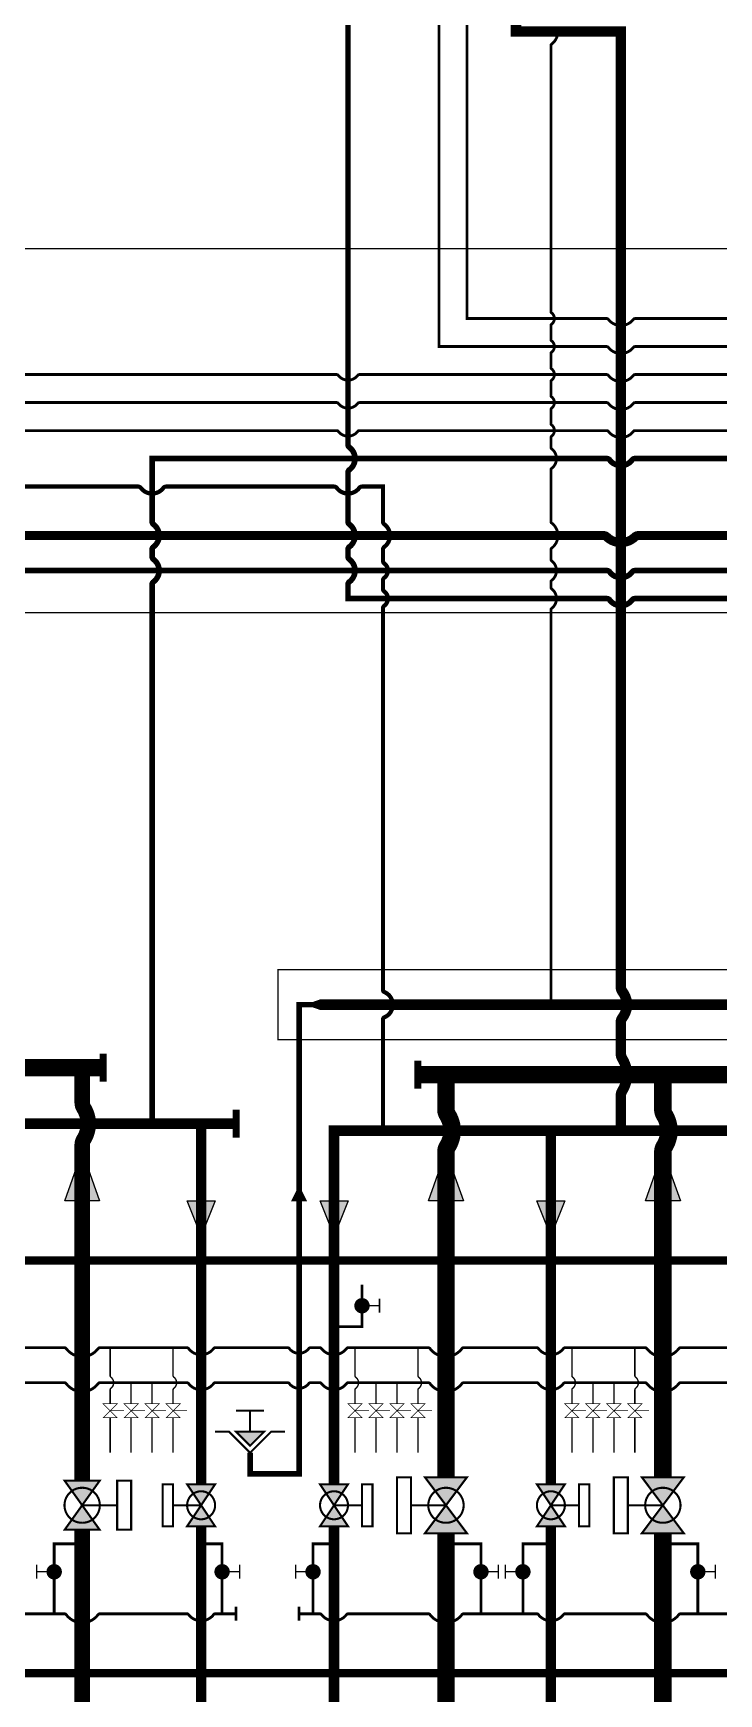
# Model space of a CAD drawing. Header units: millimetres. Extents: x 0 to 2500, y 0 to 1760.
# Drawn here: x 243 to 341, y 453.6 to 690.8 of the extents above; entities that cross this region are included whole.
import ezdxf

# ---------------------------------------------------------------- set-up
doc = ezdxf.new("R2010")
doc.units = ezdxf.units.MM
doc.linetypes.add('ACAD_ISO03W100', pattern=[30, 12, -18])
doc.linetypes.add('ACAD_ISO04W100', pattern=[30, 24, -3, 0, -3])
for name, color, linetype in [('Клапаны донные', 7, 'Continuous'), ('Краны 25', 7, 'Continuous'), ('Краны шар.пн.прив.200', 7, 'Continuous'), ('Краны шар.пн.прив.300', 7, 'Continuous'), ('Краны шар.пн.прив.400', 7, 'Continuous'), ('Площадки', 7, 'Continuous'), ('Став ручн.', 7, 'Continuous'), ('Трубы 108', 7, 'Continuous'), ('Трубы 159', 7, 'Continuous'), ('Трубы 219', 7, 'Continuous'), ('Трубы 32', 7, 'Continuous'), ('Трубы 325', 7, 'Continuous'), ('Трубы 426', 7, 'Continuous'), ('Трубы 57', 7, 'Continuous'), ('Трубы 89', 7, 'Continuous'), ('Штрих пункт.', 7, 'ACAD_ISO04W100')]:
    doc.layers.add(name, color=color, linetype=linetype)

# ---------------------------------------------------------------- blocks, each defined once
blk = doc.blocks.new('Стрелка 219')
at = {"layer": 'Трубы 219'}
blk.add_hatch(color=256, dxfattribs=at).paths.add_polyline_path([(0, -2), (5, 0), (0, 2)])
blk.add_lwpolyline([(0, -2), (0, 2), (5, 0)], close=True, dxfattribs=at)
blk = doc.blocks.new('Заглушка 57')
at = {"layer": 'Трубы 57', "const_width": 0.4}
blk.add_lwpolyline([(0, 1), (0, -1)], dxfattribs=at)
blk = doc.blocks.new('Став штр.')
at = {"layer": 'Став ручн.', "const_width": 0.1}
blk.add_lwpolyline([(2, -1), (2, 1), (0, -1), (0, 1)], close=True, dxfattribs=at)
blk.add_lwpolyline([(1, 0), (1, 2)], dxfattribs=at)
blk = doc.blocks.new('Кран 25')
blk.add_hatch(color=256).paths.add_polyline_path([(1, 1, 1), (-1, 1, 1)])
at = {"layer": 'Краны 25', "const_width": 0.2}
for points in [[(-2.5, 2), (-2.5, 0)], [(-1, 1), (-2.5, 1)]]:
    blk.add_lwpolyline(points, dxfattribs=at)
blk.add_lwpolyline([(-1, 1, 1), (1, 1, 1), (-1, 1, 0)], format="xyb", dxfattribs=at)
blk = doc.blocks.new('Кран шар.пн.прив.300')
at = {"layer": 'Краны шар.пн.прив.300'}
h = blk.add_hatch(color=256, dxfattribs=at)
h.paths.add_polyline_path([(0, 2.5), (0, -2.5), (3.5, 0)])
h.paths.add_polyline_path([(7, 2.5), (3.5, 0), (7, -2.5)])
at = {"layer": 'Краны шар.пн.прив.300', "const_width": 0.3}
for points in [[(0, 5), (7, 5), (7, 7), (0, 7)], [(7, -2.5), (7, 2.5), (0, -2.5), (0, 2.5)]]:
    blk.add_lwpolyline(points, close=True, dxfattribs=at)
blk.add_lwpolyline([(3.5, 0), (3.5, 5)], dxfattribs=at)
blk.add_lwpolyline([(1, 0, 1.010551), (6, 0, 1.010551), (1, 0, 1)], format="xyb", dxfattribs=at)
blk = doc.blocks.new('Кран шар.пн.прив.200')
at = {"layer": 'Краны шар.пн.прив.200'}
h = blk.add_hatch(color=256, dxfattribs=at)
h.paths.add_polyline_path([(0, -2), (3, 0), (0, 2)])
h.paths.add_polyline_path([(6, 2), (3, 0), (6, -2)])
at = {"layer": 'Краны шар.пн.прив.200', "const_width": 0.3}
for points in [[(0, 4), (6, 4), (6, 5.5), (0, 5.5)], [(0, 2), (0, -2), (6, 2), (6, -2)]]:
    blk.add_lwpolyline(points, close=True, dxfattribs=at)
blk.add_lwpolyline([(3, 0), (3, 4)], dxfattribs=at)
blk.add_lwpolyline([(3, 2, 1), (3, -2, 1), (3, 2, 1)], format="xyb", dxfattribs=at)
blk = doc.blocks.new('Клапан донный руч.')
at = {"layer": 'Клапаны донные'}
blk.add_hatch(color=256, dxfattribs=at).paths.add_polyline_path([(0, 1), (2, 3), (-2, 3)])
at = {"layer": 'Клапаны донные', "const_width": 0.3}
for points in [[(-2, 6), (2, 6)], [(0, 3), (0, 6)], [(0, 0), (-3, 3), (-5, 3)], [(0, 0), (3, 3), (5, 3)]]:
    blk.add_lwpolyline(points, dxfattribs=at)
blk.add_lwpolyline([(0, 1), (2, 3), (-2, 3)], close=True, dxfattribs=at)
blk = doc.blocks.new('Стрелка 426')
at = {"layer": 'Трубы 426'}
blk.add_hatch(color=256, dxfattribs=at).paths.add_polyline_path([(0, 2.5), (-7, 0), (0, -2.5)])
blk.add_lwpolyline([(0, 2.5), (0, -2.5), (-7, 0)], close=True, dxfattribs=at)
blk = doc.blocks.new('Стрелка 108')
at = {"layer": 'Трубы 108'}
h = blk.add_hatch(color=256, dxfattribs=at)
h.paths.add_polyline_path([(0, 0), (1, 0), (0, 2)])
h.paths.add_polyline_path([(-1, 0), (0, 0), (0, 2)])
at = {"layer": 'Трубы 108', "const_width": 0.2}
blk.add_lwpolyline([(1, 0), (-1, 0), (0, 2)], close=True, dxfattribs=at)
blk = doc.blocks.new('Стрелка 325')
at = {"layer": 'Трубы 325'}
blk.add_hatch(color=256, dxfattribs=at).paths.add_polyline_path([(2.5, 0), (0, 7), (-2.5, 0)])
blk.add_lwpolyline([(2.5, 0), (-2.5, 0), (0, 7)], close=True, dxfattribs=at)
blk = doc.blocks.new('Кран шар.пн.прив.400')
at = {"layer": 'Краны шар.пн.прив.400'}
h = blk.add_hatch(color=256, dxfattribs=at)
h.paths.add_polyline_path([(4, 0), (0, 3), (0, -3)])
h.paths.add_polyline_path([(8, 3), (4, 0), (8, -3)])
at = {"layer": 'Краны шар.пн.прив.400', "const_width": 0.3}
for points in [[(0, 5), (8, 5), (8, 7), (0, 7)], [(0, -3), (0, 3), (8, -3), (8, 3)]]:
    blk.add_lwpolyline(points, close=True, dxfattribs=at)
blk.add_lwpolyline([(4, 0), (4, 5)], dxfattribs=at)
blk.add_lwpolyline([(1.5, 0, 1.010551), (6.5, 0, 1.010551), (1.5, 0, 0.720759)], format="xyb", dxfattribs=at)

msp = doc.modelspace()

# ---------------------------------------------------------------- linework, layer by layer
at = {"layer": 'Площадки'}
for points in [[(125, 516), (489, 516), (489, 456), (125, 456)], [(488, 457), (126, 457), (126, 515), (488, 515)]]:
    msp.add_lwpolyline(points, close=True, dxfattribs=at)
at = {"layer": 'Площадки', "linetype": 'ACAD_ISO03W100', "ltscale": 1.5, "const_width": 1}
msp.add_lwpolyline([(125.5, 515.5), (488.5, 515.5), (488.5, 456.5), (125.5, 456.5)], close=True, dxfattribs=at)
at = {"layer": 'Трубы 108'}
for points in [[(288, 712.6, 0.8, 0.8, 0), (288, 632, 0.8, 0.8, 0.236068), (288.2, 631.6, 0.8, 0.8, -0.236068), (289, 630, 0.8, 0.8, -0.236068), (288.2, 628.4, 0.8, 0.8, 0.236068), (288, 628, 0.8, 0.8, 0), (288, 621, 0.8, 0.8, 0.236068), (288.2, 620.6, 0.8, 0.8, -0.236068), (289, 619, 0.8, 0.8, -0.236068), (288.2, 617.4, 0.8, 0.8, 0.236068), (288, 617, 0.8, 0.8, 0), (288, 616, 0.8, 0.8, 0.236068), (288.2, 615.6, 0.8, 0.8, -0.236068), (289, 614, 0.8, 0.8, -0.236068), (288.2, 612.4, 0.8, 0.8, 0.236068), (288, 612, 0.8, 0.8, 0), (288, 610, 0.8, 0.8, 0), (325, 610, 0.8, 0.8, -0.236068), (325.4, 609.8, 0.8, 0.8, 0.236068), (327, 609, 0.8, 0.8, 0.236068), (328.6, 609.8, 0.8, 0.8, -0.236068), (329, 610, 0.8, 0.8, 0), (377, 610, 0.8, 0.8, -0.236068)], [(260, 535, 0.8, 0.8, 0), (260, 612, 0.8, 0.8, -0.236068), (260.2, 612.4, 0.8, 0.8, 0.236068), (261, 614, 0.8, 0.8, 0.236068), (260.2, 615.6, 0.8, 0.8, -0.236068), (260, 616, 0.8, 0.8, 0), (260, 617, 0.8, 0.8, -0.236068), (260.2, 617.4, 0.8, 0.8, 0.236068), (261, 619, 0.8, 0.8, 0.236068), (260.2, 620.6, 0.8, 0.8, -0.236068), (260, 621, 0.8, 0.8, 0), (260, 630, 0.8, 0.8, 0), (325, 630, 0.8, 0.8, -0.236068), (325.4, 629.8, 0.8, 0.8, 0.236068), (327, 629, 0.8, 0.8, 0.236068), (328.6, 629.8, 0.8, 0.8, -0.236068), (329, 630, 0.8, 0.8, 0), (501, 630, 0.8, 0.8, 0), (501, 655, 0.8, 0.8, 0), (589.5, 655, 0.8, 0.8, 0)], [(515, 614, 0.8, 0.8, 0), (329, 614, 0.8, 0.8, 0.236068), (328.6, 613.8, 0.8, 0.8, -0.236068), (327, 613, 0.8, 0.8, -0.236068), (325.4, 613.8, 0.8, 0.8, 0.236068), (325, 614, 0.8, 0.8, 0), (233.5, 614, 0.8, 0.8, 0.192582)]]:
    msp.add_lwpolyline(points, format="xyseb", dxfattribs=at)
at = {"layer": 'Трубы 108', "const_width": 0.8}
msp.add_lwpolyline([(283, 552), (281, 552), (281, 485), (274, 485), (274, 488)], dxfattribs=at)
at = {"layer": 'Трубы 159', "const_width": 1.3}
msp.add_lwpolyline([(379, 619), (329.5, 619, 0.192582), (329, 618.8, -0.192582), (327, 618, -0.192582), (325, 618.8, 0.192582), (324.5, 619), (233.5, 619, 0.192582)], format="xyb", dxfattribs=at)
at = {"layer": 'Трубы 219'}
for points in [[(327, 534, 1.5, 1.5, 0), (327, 539, 1.5, 1.5, -0.140055), (327.2, 539.7, 1.5, 1.5, 0.131327), (327.9, 542, 1.5, 1.5, 0.131327), (327.2, 544.3, 1.5, 1.5, -0.140055), (327, 545, 1.5, 1.5, 0), (327, 549.5, 1.5, 1.5, -0.162278), (327.2, 550.1, 1.5, 1.5, 0.146286), (327.9, 552, 1.5, 1.5, 0.146286), (327.2, 553.9, 1.5, 1.5, -0.162278), (327, 554.5, 1.5, 1.5, 0), (327, 691, 1.5, 1.5, 0), (312, 691, 1.5, 1.5, 0), (312, 731, 1.5, 1.5, 0)], [(283, 552, 0.8, 1.5, 0), (284, 552, 1.5, 1.5, 0), (390.5, 552, 1.5, 1.5, -0.162278), (391.1, 551.8, 1.5, 1.5, 0.146286), (393, 551.1, 1.5, 1.5, 0.146286), (394.9, 551.8, 1.5, 1.5, -0.162278), (395.5, 552, 1.5, 1.5, 0), (1057, 552, 0, 0, 0)], [(286, 483.5, 1.5, 1.5, 0), (286, 534, 1.5, 1.5, 0), (411, 534, 0, 0, 0)], [(317, 483.5, 1.5, 1.5, 0), (317, 534, 0, 0, 0)], [(498, 261, 1.5, 1.5, 0), (498, 410, 1.5, 1.5, 0), (286, 410, 1.5, 1.5, 0), (286, 477.5, 1.5, 1.5, 0)], [(512, 261, 1.5, 1.5, 0), (512, 424, 1.5, 1.5, 0), (317, 424, 1.5, 1.5, 0), (317, 477.5, 1.5, 1.5, 0)]]:
    msp.add_lwpolyline(points, format="xyseb", dxfattribs=at)
for points, const_width in [([(272, 533), (272, 535), (272, 537)], 1), ([(142, 535), (272, 535)], 1.5), ([(267, 483.5), (267, 535)], 1.5), ([(332, 217), (332, 377), (248, 377), (248, 444), (267, 444), (267, 477.5)], 1.5)]:
    msp.add_lwpolyline(points, dxfattribs=dict(at, const_width=const_width))
at = {"layer": 'Трубы 32'}
for points in [[(254, 503, 0.2, 0.2, 0), (254, 499, 0.2, 0.2, 0.236068), (254.1, 498.8, 0.2, 0.2, -0.236068), (254.5, 498, 0.2, 0.2, -0.236068), (254.1, 497.2, 0.2, 0.2, 0.236068), (254, 497, 0.2, 0.2, 0), (254, 495, 0, 0, 0)], [(263, 503, 0.2, 0.2, 0), (263, 499, 0.2, 0.2, 0.236068), (263.1, 498.8, 0.2, 0.2, -0.236068), (263.5, 498, 0.2, 0.2, -0.236068), (263.1, 497.2, 0.2, 0.2, 0.236068), (263, 497, 0.2, 0.2, 0), (263, 495, 0, 0, 0)], [(289, 503, 0.2, 0.2, 0), (289, 499, 0.2, 0.2, 0.236068), (289.1, 498.8, 0.2, 0.2, -0.236068), (289.5, 498, 0.2, 0.2, -0.236068), (289.1, 497.2, 0.2, 0.2, 0.236068), (289, 497, 0.2, 0.2, 0), (289, 495, 0, 0, 0)], [(298, 503, 0.2, 0.2, 0), (298, 499, 0.2, 0.2, 0.236068), (298.1, 498.8, 0.2, 0.2, -0.236068), (298.5, 498, 0.2, 0.2, -0.236068), (298.1, 497.2, 0.2, 0.2, 0.236068), (298, 497, 0.2, 0.2, 0), (298, 495, 0, 0, 0)], [(320, 503, 0.2, 0.2, 0), (320, 499, 0.2, 0.2, 0.236068), (320.1, 498.8, 0.2, 0.2, -0.236068), (320.5, 498, 0.2, 0.2, -0.236068), (320.1, 497.2, 0.2, 0.2, 0.236068), (320, 497, 0.2, 0.2, 0), (320, 495, 0, 0, 0)], [(329, 503, 0.2, 0.2, 0), (329, 499, 0.2, 0.2, 0.236068), (329.1, 498.8, 0.2, 0.2, -0.236068), (329.5, 498, 0.2, 0.2, -0.236068), (329.1, 497.2, 0.2, 0.2, 0.236068), (329, 497, 0.2, 0.2, 0), (329, 495, 0, 0, 0)]]:
    msp.add_lwpolyline(points, format="xyseb", dxfattribs=at)
at = {"layer": 'Трубы 32', "const_width": 0.2}
for points in [[(257, 498), (257, 495), (257, 495)], [(260, 498), (260, 495), (260, 495)], [(292, 498), (292, 495), (292, 495)], [(295, 498), (295, 495), (295, 495)], [(323, 498), (323, 495), (323, 495)], [(326, 498), (326, 495), (326, 495)], [(254, 488), (254, 493)], [(257, 488), (257, 493)], [(260, 488), (260, 493)], [(263, 488), (263, 493)], [(289, 488), (289, 493)], [(292, 488), (292, 493)], [(295, 488), (295, 493)], [(298, 488), (298, 493)], [(320, 488), (320, 493)], [(323, 488), (323, 493)], [(326, 488), (326, 493)], [(329, 488), (329, 493)]]:
    msp.add_lwpolyline(points, dxfattribs=at)
at = {"layer": 'Трубы 325'}
for points in [[(250, 484, 2.2, 2.2, 0), (250, 532, 2.2, 2.2, -0.140055), (250.2, 532.7, 2.2, 2.2, 0.131327), (250.9, 535, 2.2, 2.2, 0.131327), (250.2, 537.3, 2.2, 2.2, -0.140055), (250, 538, 2.2, 2.2, 0), (250, 543, 0, 0, 0)], [(326, 217, 2.2, 2.2, 0), (326, 371, 2.2, 2.2, 0), (242, 371, 2.2, 2.2, 0), (242, 449, 2.2, 2.2, 0), (250, 449, 2.2, 2.2, 0), (250, 477, 2.2, 2.2, 0)]]:
    msp.add_lwpolyline(points, format="xyseb", dxfattribs=at)
at = {"layer": 'Трубы 426'}
for points, const_width in [([(178, 543), (253, 543)], 2.5), ([(253, 545), (253, 543), (253, 541)], 1), ([(298, 542), (387, 542)], 2.5), ([(298, 544), (298, 542), (298, 540)], 1)]:
    msp.add_lwpolyline(points, dxfattribs=dict(at, const_width=const_width))
for points in [[(302, 484.5, 2.5, 2.5, 0), (302, 531, 2.5, 2.5, -0.140055), (302.2, 531.7, 2.5, 2.5, 0.131327), (302.9, 534, 2.5, 2.5, 0.131327), (302.2, 536.3, 2.5, 2.5, -0.140055), (302, 537, 2.5, 2.5, 0), (302, 542, 0, 0, 0)], [(333, 484.5, 2.5, 2.5, 0), (333, 531, 2.5, 2.5, -0.140055), (333.2, 531.7, 2.5, 2.5, 0.131327), (333.9, 534, 2.5, 2.5, 0.131327), (333.2, 536.3, 2.5, 2.5, -0.140055), (333, 537, 2.5, 2.5, 0), (333, 542, 0, 0, 0)], [(505, 261, 2.5, 2.5, 0), (505, 417, 2.5, 2.5, 0), (302, 417, 2.5, 2.5, 0), (302, 476.5, 2.5, 2.5, 0)], [(519, 261, 2.5, 2.5, 0), (519, 431, 2.5, 2.5, 0), (333, 431, 2.5, 2.5, 0), (333, 476.5, 2.5, 2.5, 0)]]:
    msp.add_lwpolyline(points, format="xyseb", dxfattribs=at)
at = {"layer": 'Трубы 57'}
for points in [[(515.4, 679, 0.4, 0.4, 0), (486, 679, 0.4, 0.4, 0), (486, 650, 0.4, 0.4, 0), (435.6, 650, 0.4, 0.4, 0.236068), (435.4, 649.9, 0.4, 0.4, -0.236068), (434, 649.2, 0.4, 0.4, -0.236068), (432.6, 649.9, 0.4, 0.4, 0.236068), (432.4, 650, 0.4, 0.4, 0), (430.6, 650, 0.4, 0.4, 0.236068), (430.4, 649.9, 0.4, 0.4, -0.236068), (429, 649.2, 0.4, 0.4, -0.236068), (427.6, 649.9, 0.4, 0.4, 0.236068), (427.4, 650, 0.4, 0.4, 0), (329, 650, 0.4, 0.4, 0.236068), (328.8, 649.9, 0.4, 0.4, -0.236068), (327, 649, 0.4, 0.4, -0.236068), (325.2, 649.9, 0.4, 0.4, 0.236068), (325, 650, 0.4, 0.4, 0), (305, 650, 0.4, 0.4, 0), (305, 720, 0, 0, 0)], [(515.4, 675, 0.4, 0.4, 0), (489, 675, 0.4, 0.4, 0), (489, 646, 0.4, 0.4, 0), (435.6, 646, 0.4, 0.4, 0.236068), (435.4, 645.9, 0.4, 0.4, -0.236068), (434, 645.2, 0.4, 0.4, -0.236068), (432.6, 645.9, 0.4, 0.4, 0.236068), (432.4, 646, 0.4, 0.4, 0), (430.6, 646, 0.4, 0.4, 0.236068), (430.4, 645.9, 0.4, 0.4, -0.236068), (429, 645.2, 0.4, 0.4, -0.236068), (427.6, 645.9, 0.4, 0.4, 0.236068), (427.4, 646, 0.4, 0.4, 0), (329, 646, 0.4, 0.4, 0.236068), (328.8, 645.9, 0.4, 0.4, -0.236068), (327, 645, 0.4, 0.4, -0.236068), (325.2, 645.9, 0.4, 0.4, 0.236068), (325, 646, 0.4, 0.4, 0), (301, 646, 0.4, 0.4, 0), (301, 717, 0, 0, 0)], [(317, 552, 0.4, 0.4, 0), (317, 608.4, 0.4, 0.4, -0.236068), (317.1, 608.6, 0.4, 0.4, 0.236068), (317.8, 610, 0.4, 0.4, 0.236068), (317.1, 611.4, 0.4, 0.4, -0.236068), (317, 611.6, 0.4, 0.4, 0), (317, 612.4, 0.4, 0.4, -0.236068), (317.1, 612.6, 0.4, 0.4, 0.236068), (317.8, 614, 0.4, 0.4, 0.236068), (317.1, 615.4, 0.4, 0.4, -0.236068), (317, 615.6, 0.4, 0.4, 0), (317, 617, 0.4, 0.4, -0.236068), (317.1, 617.2, 0.4, 0.4, 0.236068), (318, 619, 0.4, 0.4, 0.236068), (317.1, 620.8, 0.4, 0.4, -0.236068), (317, 621, 0.4, 0.4, 0), (317, 628.4, 0.4, 0.4, -0.236068), (317.1, 628.6, 0.4, 0.4, 0.236068), (317.8, 630, 0.4, 0.4, 0.236068), (317.1, 631.4, 0.4, 0.4, -0.236068), (317, 631.6, 0.4, 0.4, 0), (317, 633, 0.4, 0.4, -0.236068), (317.1, 633.2, 0.4, 0.4, 0.236068), (317.5, 634, 0.4, 0.4, 0.236068), (317.1, 634.8, 0.4, 0.4, -0.236068), (317, 635, 0.4, 0.4, 0), (317, 637, 0.4, 0.4, -0.236068), (317.1, 637.2, 0.4, 0.4, 0.236068), (317.5, 638, 0.4, 0.4, 0.236068), (317.1, 638.8, 0.4, 0.4, -0.236068), (317, 639, 0.4, 0.4, 0), (317, 641, 0.4, 0.4, -0.236068), (317.1, 641.2, 0.4, 0.4, 0.236068), (317.5, 642, 0.4, 0.4, 0.236068), (317.1, 642.8, 0.4, 0.4, -0.236068), (317, 643, 0.4, 0.4, 0), (317, 645, 0.4, 0.4, -0.236068), (317.1, 645.2, 0.4, 0.4, 0.236068), (317.5, 646, 0.4, 0.4, 0.236068), (317.1, 646.8, 0.4, 0.4, -0.236068), (317, 647, 0.4, 0.4, 0), (317, 649, 0.4, 0.4, -0.236068), (317.1, 649.2, 0.4, 0.4, 0.236068), (317.5, 650, 0.4, 0.4, 0.236068), (317.1, 650.8, 0.4, 0.4, -0.236068), (317, 651, 0.4, 0.4, 0), (317, 689, 0.4, 0.4, -0.236068), (317.1, 689.2, 0.4, 0.4, 0.236068), (318, 691, 0.4, 0.4, 0.236068)], [(233.5, 642, 0.4, 0.4, 0), (286.4, 642, 0.4, 0.4, -0.236068), (286.6, 641.9, 0.4, 0.4, 0.236068), (288, 641.2, 0.4, 0.4, 0.236068), (289.4, 641.9, 0.4, 0.4, -0.236068), (289.6, 642, 0.4, 0.4, 0), (325, 642, 0.4, 0.4, -0.236068), (325.2, 641.9, 0.4, 0.4, 0.236068), (327, 641, 0.4, 0.4, 0.236068), (328.8, 641.9, 0.4, 0.4, -0.236068), (329, 642, 0.4, 0.4, 0), (427.4, 642, 0.4, 0.4, -0.236068), (427.6, 641.9, 0.4, 0.4, 0.236068), (429, 641.2, 0.4, 0.4, 0.236068), (430.4, 641.9, 0.4, 0.4, -0.236068), (430.6, 642, 0.4, 0.4, 0), (432.4, 642, 0.4, 0.4, -0.236068), (432.6, 641.9, 0.4, 0.4, 0.236068), (434, 641.2, 0.4, 0.4, 0.236068), (435.4, 641.9, 0.4, 0.4, -0.236068), (435.6, 642, 0.4, 0.4, 0), (492, 642, 0.4, 0.4, 0), (492, 671, 0.4, 0.4, 0), (515.4, 671, 0.4, 0.4, 0)], [(515.4, 663, 0.4, 0.4, 0), (495, 663, 0.4, 0.4, 0), (495, 638, 0.4, 0.4, 0), (435.6, 638, 0.4, 0.4, 0.236068), (435.4, 637.9, 0.4, 0.4, -0.236068), (434, 637.2, 0.4, 0.4, -0.236068), (432.6, 637.9, 0.4, 0.4, 0.236068), (432.4, 638, 0.4, 0.4, 0), (430.6, 638, 0.4, 0.4, 0.236068), (430.4, 637.9, 0.4, 0.4, -0.236068), (429, 637.2, 0.4, 0.4, -0.236068), (427.6, 637.9, 0.4, 0.4, 0.236068), (427.4, 638, 0.4, 0.4, 0), (329, 638, 0.4, 0.4, 0.236068), (328.8, 637.9, 0.4, 0.4, -0.236068), (327, 637, 0.4, 0.4, -0.236068), (325.2, 637.9, 0.4, 0.4, 0.236068), (325, 638, 0.4, 0.4, 0), (289.6, 638, 0.4, 0.4, 0.236068), (289.4, 637.9, 0.4, 0.4, -0.236068), (288, 637.2, 0.4, 0.4, -0.236068), (286.6, 637.9, 0.4, 0.4, 0.236068), (286.4, 638, 0.4, 0.4, 0), (233.5, 638, 0.4, 0.4, 0.236068)], [(233.5, 634, 0.4, 0.4, 0), (286.4, 634, 0.4, 0.4, -0.236068), (286.6, 633.9, 0.4, 0.4, 0.236068), (288, 633.2, 0.4, 0.4, 0.236068), (289.4, 633.9, 0.4, 0.4, -0.236068), (289.6, 634, 0.4, 0.4, 0), (325, 634, 0.4, 0.4, -0.236068), (325.2, 633.9, 0.4, 0.4, 0.236068), (327, 633, 0.4, 0.4, 0.236068), (328.8, 633.9, 0.4, 0.4, -0.236068), (329, 634, 0.4, 0.4, 0), (427.4, 634, 0.4, 0.4, -0.236068), (427.6, 633.9, 0.4, 0.4, 0.236068), (429, 633.2, 0.4, 0.4, 0.236068), (430.4, 633.9, 0.4, 0.4, -0.236068), (430.6, 634, 0.4, 0.4, 0), (432.4, 634, 0.4, 0.4, -0.236068), (432.6, 633.9, 0.4, 0.4, 0.236068), (434, 633.2, 0.4, 0.4, 0.236068), (435.4, 633.9, 0.4, 0.4, -0.236068), (435.6, 634, 0.4, 0.4, 0), (498, 634, 0.4, 0.4, 0), (498, 659, 0.4, 0.4, 0), (515.4, 659, 0.4, 0.4, 0)], [(238, 498, 0.4, 0.4, 0), (247.5, 498, 0.4, 0.4, -0.236068), (247.7, 497.9, 0.4, 0.4, 0.226986), (250, 496.7, 0.4, 0.4, 0.226986), (252.3, 497.9, 0.4, 0.4, -0.236068), (252.5, 498, 0.4, 0.4, 0), (265, 498, 0.4, 0.4, -0.236068), (265.2, 497.9, 0.4, 0.4, 0.236068), (267, 497, 0.4, 0.4, 0.236068), (268.8, 497.9, 0.4, 0.4, -0.236068), (269, 498, 0.4, 0.4, 0), (279.4, 498, 0.4, 0.4, -0.236068), (279.6, 497.9, 0.4, 0.4, 0.236068), (281, 497.2, 0.4, 0.4, 0.236068), (282.4, 497.9, 0.4, 0.4, -0.236068), (282.6, 498, 0.4, 0.4, 0), (284, 498, 0.4, 0.4, -0.236068), (284.2, 497.9, 0.4, 0.4, 0.236068), (286, 497, 0.4, 0.4, 0.236068), (287.8, 497.9, 0.4, 0.4, -0.236068), (288, 498, 0.4, 0.4, 0), (299.5, 498, 0.4, 0.4, -0.236068), (299.7, 497.9, 0.4, 0.4, 0.226986), (302, 496.7, 0.4, 0.4, 0.226986), (304.3, 497.9, 0.4, 0.4, -0.236068), (304.5, 498, 0.4, 0.4, 0), (315, 498, 0.4, 0.4, -0.236068), (315.2, 497.9, 0.4, 0.4, 0.236068), (317, 497, 0.4, 0.4, 0.236068), (318.8, 497.9, 0.4, 0.4, -0.236068), (319, 498, 0.4, 0.4, 0), (330.5, 498, 0.4, 0.4, -0.236068), (330.7, 497.9, 0.4, 0.4, 0.226986), (333, 496.7, 0.4, 0.4, 0.226986), (335.3, 497.9, 0.4, 0.4, -0.236068), (335.5, 498, 0.4, 0.4, 0), (346, 498, 0.4, 0.4, -0.236068)], [(238, 465, 0.4, 0.4, 0), (247.5, 465, 0.4, 0.4, -0.236068), (247.7, 464.9, 0.4, 0.4, 0.226986), (250, 463.7, 0.4, 0.4, 0.226986), (252.3, 464.9, 0.4, 0.4, -0.236068), (252.5, 465, 0.4, 0.4, 0), (265, 465, 0.4, 0.4, -0.236068), (265.2, 464.9, 0.4, 0.4, 0.236068), (267, 464, 0.4, 0.4, 0.236068), (268.8, 464.9, 0.4, 0.4, -0.236068), (269, 465, 0.4, 0.4, 0), (272, 465, 0, 0, 0)], [(281, 465, 0.4, 0.4, 0), (284, 465, 0.4, 0.4, -0.236068), (284.2, 464.9, 0.4, 0.4, 0.236068), (286, 464, 0.4, 0.4, 0.236068), (287.8, 464.9, 0.4, 0.4, -0.236068), (288, 465, 0.4, 0.4, 0), (299.5, 465, 0.4, 0.4, -0.236068), (299.7, 464.9, 0.4, 0.4, 0.226986), (302, 463.7, 0.4, 0.4, 0.226986), (304.3, 464.9, 0.4, 0.4, -0.236068), (304.5, 465, 0.4, 0.4, 0), (315, 465, 0.4, 0.4, -0.236068), (315.2, 464.9, 0.4, 0.4, 0.236068), (317, 464, 0.4, 0.4, 0.236068), (318.8, 464.9, 0.4, 0.4, -0.236068), (319, 465, 0.4, 0.4, 0), (330.5, 465, 0.4, 0.4, -0.236068), (330.7, 464.9, 0.4, 0.4, 0.226986), (333, 463.7, 0.4, 0.4, 0.226986), (335.3, 464.9, 0.4, 0.4, -0.236068), (335.5, 465, 0.4, 0.4, 0), (346, 465, 0.4, 0.4, -0.236068)]]:
    msp.add_lwpolyline(points, format="xyseb", dxfattribs=at)
at = {"layer": 'Трубы 57', "const_width": 0.4}
for points in [[(286, 506), (290, 506), (290, 512)], [(250, 475), (246, 475), (246, 465)], [(267, 475), (270, 475), (270, 465)], [(286, 475), (283, 475), (283, 465)], [(303, 475), (307, 475), (307, 465)], [(317, 475), (313, 475), (313, 465)], [(334, 475), (338, 475), (338, 465)]]:
    msp.add_lwpolyline(points, dxfattribs=at)
msp.add_lwpolyline([(238, 503), (247.5, 503, -0.236068), (247.7, 502.9, 0.226986), (250, 501.7, 0.226986), (252.3, 502.9, -0.236068), (252.5, 503), (265, 503, -0.236068), (265.2, 502.9, 0.236068), (267, 502, 0.236068), (268.8, 502.9, -0.236068), (269, 503), (279.4, 503, -0.236068), (279.6, 502.9, 0.236068), (281, 502.2, 0.236068), (282.4, 502.9, -0.236068), (282.6, 503), (284, 503, -0.236068), (284.2, 502.9, 0.236068), (286, 502, 0.236068), (287.8, 502.9, -0.236068), (288, 503), (299.5, 503, -0.236068), (299.7, 502.9, 0.226986), (302, 501.7, 0.226986), (304.3, 502.9, -0.236068), (304.5, 503), (315, 503, -0.236068), (315.2, 502.9, 0.236068), (317, 502, 0.236068), (318.8, 502.9, -0.236068), (319, 503), (330.5, 503, -0.236068), (330.7, 502.9, 0.226986), (333, 501.7, 0.226986), (335.3, 502.9, -0.236068), (335.5, 503), (346, 503, -0.236068)], format="xyb", dxfattribs=at)
at = {"layer": 'Трубы 89'}
msp.add_lwpolyline([(293, 534, 0.6, 0.6, 0), (293, 549.9, 0.6, 0.6, -0.302776), (293.2, 550.2, 0.6, 0.6, 0.302776), (294.4, 552, 0.6, 0.6, 0.302776), (293.2, 553.8, 0.6, 0.6, -0.302776), (293, 554.1, 0.6, 0.6, 0), (293, 608.6, 0.6, 0.6, -0.236068), (293.2, 609, 0.6, 0.6, 0.236068), (293.7, 610, 0.6, 0.6, 0.236068), (293.2, 611, 0.6, 0.6, -0.236068), (293, 611.4, 0.6, 0.6, 0), (293, 612.6, 0.6, 0.6, -0.236068), (293.2, 613, 0.6, 0.6, 0.236068), (293.7, 614, 0.6, 0.6, 0.236068), (293.2, 615, 0.6, 0.6, -0.236068), (293, 615.4, 0.6, 0.6, 0), (293, 617, 0.6, 0.6, -0.236068), (293.2, 617.4, 0.6, 0.6, 0.236068), (294, 619, 0.6, 0.6, 0.236068), (293.2, 620.6, 0.6, 0.6, -0.236068), (293, 621, 0.6, 0.6, 0), (293, 626, 0.6, 0.6, 0), (290, 626, 0.6, 0.6, 0.236068), (289.6, 625.8, 0.6, 0.6, -0.236068), (288, 625, 0.6, 0.6, -0.236068), (286.4, 625.8, 0.6, 0.6, 0.236068), (286, 626, 0.6, 0.6, 0), (262, 626, 0.6, 0.6, 0.236068), (261.6, 625.8, 0.6, 0.6, -0.236068), (260, 625, 0.6, 0.6, -0.236068), (258.4, 625.8, 0.6, 0.6, 0.236068), (258, 626, 0.6, 0.6, 0), (233.1, 626, 0.6, 0.6, 0.302776)], format="xyseb", dxfattribs=at)
at = {"layer": 'Штрих пункт.', "const_width": 0.2}
for points in [[(484, 660), (132, 660), (132, 608), (484, 608)], [(1062, 547), (278, 547), (278, 557), (1062, 557)]]:
    msp.add_lwpolyline(points, close=True, dxfattribs=at)

# ---------------------------------------------------------------- block references
at = {"layer": 'Клапаны донные'}
msp.add_blockref('Клапан донный руч.', (274, 488), dxfattribs=at)
at = {"layer": 'Краны 25', "rotation": 180}
for p in [(290, 510), (270, 472), (307, 472), (338, 472)]:
    msp.add_blockref('Кран 25', p, dxfattribs=at)
at = {"layer": 'Краны 25'}
for p in [(246, 470), (283, 470), (313, 470)]:
    msp.add_blockref('Кран 25', p, dxfattribs=at)
at = {"layer": 'Краны шар.пн.прив.200'}
for p, rotation in [((267, 477.5), 90), ((286, 483.5), 270), ((317, 483.5), 270)]:
    msp.add_blockref('Кран шар.пн.прив.200', p, dxfattribs=dict(at, rotation=rotation))
at = {"layer": 'Краны шар.пн.прив.300', "rotation": 270}
msp.add_blockref('Кран шар.пн.прив.300', (250, 484), dxfattribs=at)
at = {"layer": 'Краны шар.пн.прив.400', "rotation": 90}
for p in [(302, 476.5), (333, 476.5)]:
    msp.add_blockref('Кран шар.пн.прив.400', p, dxfattribs=at)
at = {"layer": 'Став ручн.', "rotation": 270}
for p in [(254, 495), (257, 495), (260, 495), (263, 495), (289, 495), (292, 495), (295, 495), (298, 495), (320, 495), (323, 495), (326, 495), (329, 495)]:
    msp.add_blockref('Став штр.', p, dxfattribs=at)
at = {"layer": 'Трубы 108'}
msp.add_blockref('Стрелка 108', (281, 524), dxfattribs=at)
at = {"layer": 'Трубы 219', "rotation": 270}
for p in [(267, 524), (286, 524), (317, 524)]:
    msp.add_blockref('Стрелка 219', p, dxfattribs=at)
at = {"layer": 'Трубы 325'}
msp.add_blockref('Стрелка 325', (250, 524), dxfattribs=at)
at = {"layer": 'Трубы 426', "rotation": 270}
for p in [(302, 524), (333, 524)]:
    msp.add_blockref('Стрелка 426', p, dxfattribs=at)
at = {"layer": 'Трубы 57'}
for p in [(272, 465), (281, 465)]:
    msp.add_blockref('Заглушка 57', p, dxfattribs=at)

doc.saveas('drawing.dxf')
